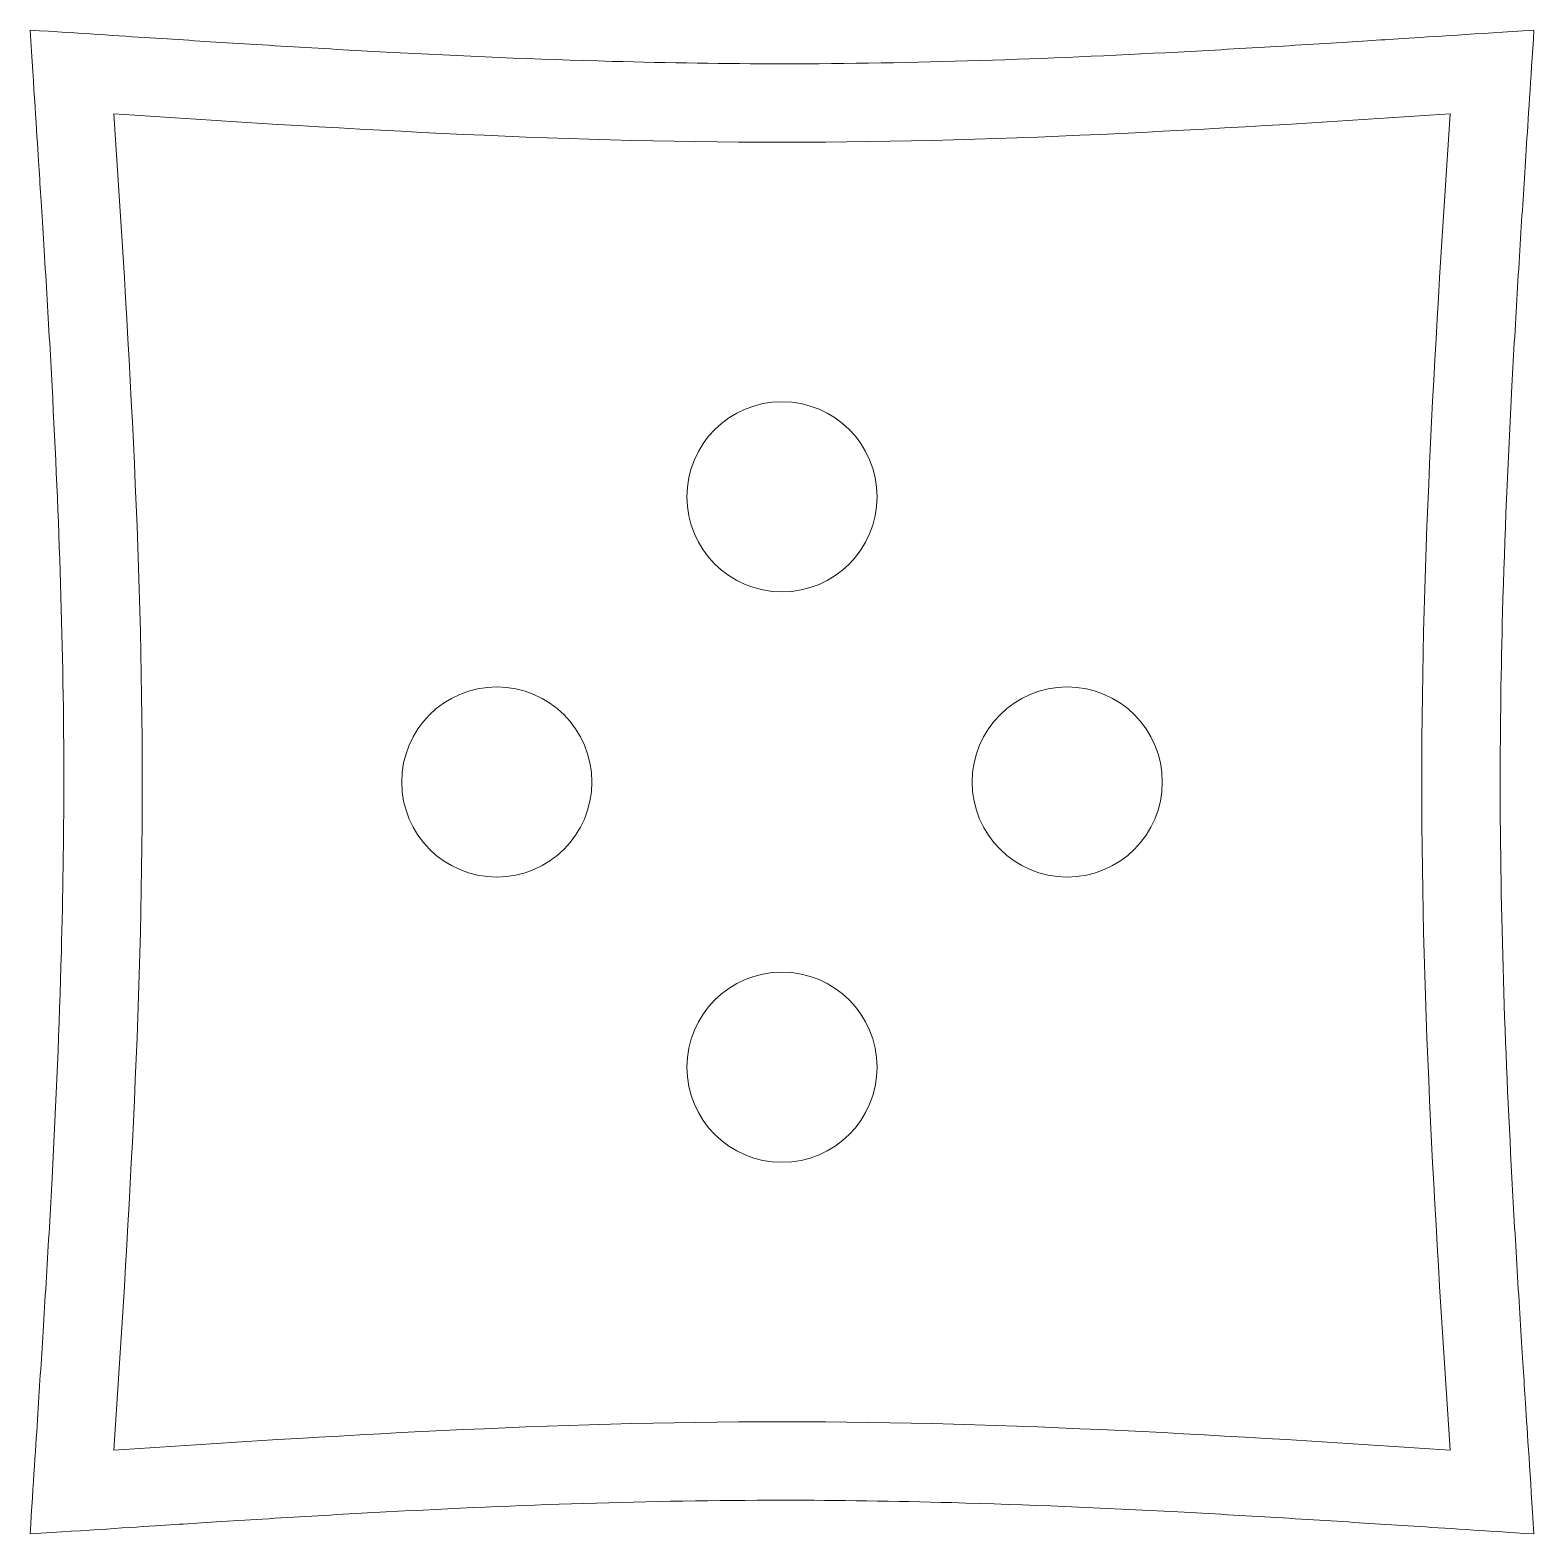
# Model space of a CAD drawing. Header units: millimetres. Extents: x 350 to 469, y 559 to 678.
import ezdxf

# ---------------------------------------------------------------- set-up
doc = ezdxf.new("R2010")
doc.units = ezdxf.units.MM

msp = doc.modelspace()

# ---------------------------------------------------------------- linework, layer by layer
at = {"color": 7, "linetype": 'Continuous', "lineweight": 18}
for centre in [(409.6, 641.06), (387.1, 618.56), (432.1, 618.56), (409.6, 596.06)]:
    msp.add_circle(centre, 7.5, dxfattribs=at)
at = {"color": 5, "linetype": 'Continuous', "lineweight": 0}
for points, knots in [([(350.28, 559.24), (350.54, 563.25), (350.85, 568.06), (351.16, 572.86), (351.58, 579.53), (352.22, 590.67), (352.78, 603.68), (353.02, 619.31), (352.76, 634.18), (352.17, 647.19), (351.58, 657.59), (351.17, 664.09), (350.9, 668.32), (350.58, 673.24), (350.28, 677.88)], [0, 0, 0, 0, 0.068147, 0.105456, 0.171126, 0.236962, 0.387241, 0.500007, 0.631554, 0.763044, 0.828878, 0.894547, 0.92752, 1, 1, 1, 1]), ([(350.28, 677.88), (354.28, 677.62), (359.1, 677.31), (363.9, 677), (370.57, 676.58), (381.71, 675.94), (394.72, 675.38), (410.34, 675.14), (425.22, 675.4), (438.23, 675.99), (448.63, 676.58), (455.13, 676.99), (459.36, 677.26), (464.27, 677.58), (468.92, 677.88)], [0, 0, 0, 0, 0.068147, 0.105456, 0.171126, 0.236962, 0.387241, 0.500007, 0.631554, 0.763044, 0.828878, 0.894547, 0.92752, 1, 1, 1, 1]), ([(468.92, 677.88), (468.66, 673.87), (468.35, 669.06), (468.04, 664.26), (467.62, 657.59), (466.98, 646.45), (466.41, 633.44), (466.18, 617.82), (466.44, 602.94), (467.02, 589.93), (467.62, 579.53), (468.03, 573.03), (468.3, 568.8), (468.62, 563.89), (468.92, 559.24)], [0, 0, 0, 0, 0.068147, 0.105456, 0.171126, 0.236962, 0.387241, 0.500007, 0.631554, 0.763044, 0.828878, 0.894547, 0.92752, 1, 1, 1, 1]), ([(356.9, 565.86), (358.01, 583.05), (359.13, 600.25), (359.13, 636.87), (358.01, 654.07), (356.9, 671.26)], [0, 0, 0, 0, 0.5, 0.5, 1, 1, 1, 1]), ([(356.9, 671.26), (374.09, 670.15), (391.29, 669.03), (427.91, 669.03), (445.1, 670.15), (462.3, 671.26)], [0, 0, 0, 0, 0.5, 0.5, 1, 1, 1, 1]), ([(462.3, 671.26), (461.18, 654.07), (460.07, 636.87), (460.07, 600.25), (461.18, 583.05), (462.3, 565.86)], [0, 0, 0, 0, 0.5, 0.5, 1, 1, 1, 1]), ([(462.3, 565.86), (445.1, 566.98), (427.91, 568.09), (391.29, 568.09), (374.09, 566.98), (356.9, 565.86)], [0, 0, 0, 0, 0.5, 0.5, 1, 1, 1, 1]), ([(468.92, 559.24), (464.91, 559.5), (460.1, 559.81), (455.3, 560.12), (448.63, 560.54), (437.49, 561.18), (424.48, 561.74), (408.85, 561.98), (393.98, 561.72), (380.97, 561.14), (370.57, 560.54), (364.07, 560.13), (359.84, 559.86), (354.92, 559.54), (350.28, 559.24)], [0, 0, 0, 0, 0.068147, 0.105456, 0.171126, 0.236962, 0.387241, 0.500007, 0.631554, 0.763044, 0.828878, 0.894547, 0.92752, 1, 1, 1, 1])]:
    msp.add_open_spline(points, degree=3, knots=knots, dxfattribs=at)

doc.saveas('drawing.dxf')
